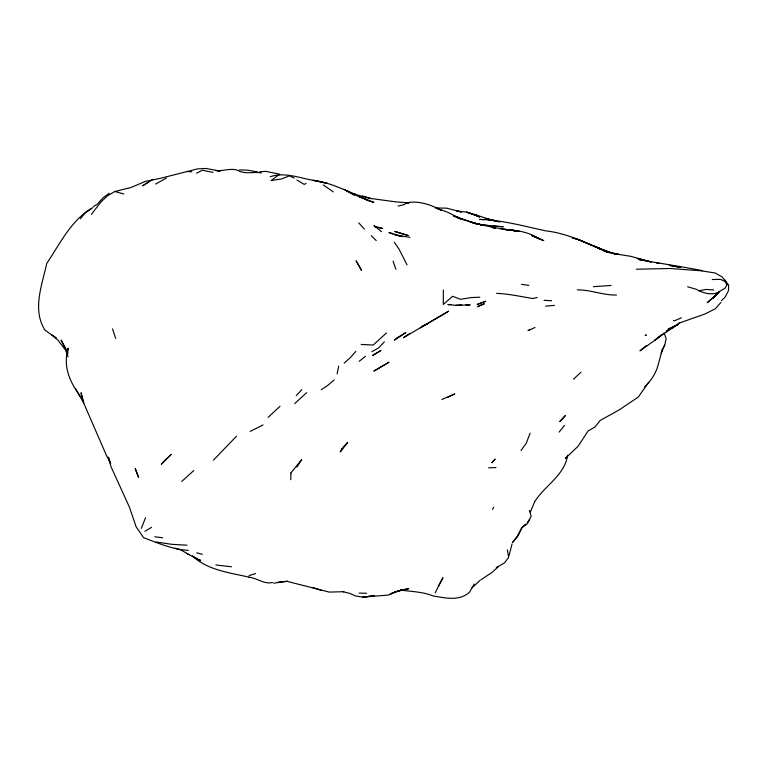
<?xml version="1.0" encoding="UTF-8"?>
<svg xmlns="http://www.w3.org/2000/svg" width="767" height="767" viewBox="0 0 767 767"><rect width="100%" height="100%" fill="white"/><g stroke="black" fill="none" stroke-linecap="round" stroke-linejoin="round"><path stroke-width="1.15" d="M443.364 290.031L443.278 304.499L452.588 296.273L460.44 299.283L471.226 297.586L479.826 297.193M290.789 479.72L290.904 473.134M67.717 354.575L68.119 348.103C62.894 366.655 69.519 380.921 79.893 396.088L75.607 388.543M337.125 373.855L338.726 366.118M644.721 386.798C650.838 380.892 655.737 373.721 657.99 365.456L662.63 348.515L661.164 353.395L664.74 345.073L666.139 338.592L663.963 332.773M509 555.826L512.068 543.889M567.628 455.147C564.694 475.55 544.532 485.549 534.484 502.078M530.102 433.173L526.229 443.316L521.004 450.507M141.32 528.358L145.529 517.735M507.39 549.834L508.646 557.456L504.513 562.873L496.297 567.58M534.503 502.28L530.39 511.905L529.46 510.707L531.167 516.287L527.284 523.775L522.327 527.255L517.773 536.267L512.605 542.451L517.159 536.421M492.596 509.422L493.593 507.217M517.667 535.577L521.694 527.715M438.331 586.218L442.933 577.676L435.167 592.833M712.207 279.495L720.539 279.389L726.311 282.035L726.8 285.151L725.122 288.152L718.027 292.323A30.575 17.574 42.9 0 1 699.082 290.798L696.11 289.236L687.625 286.781M474.236 584.099L469.471 592.277C459.145 601.433 445.349 597.992 433.144 595.94C422.655 591.731 411.38 591.587 400.355 590.082M663.158 347.662L664.74 345.073M296.925 467.026L301.661 459.644L290.789 473.066M566.132 457.324L565.384 458.388L578.136 446.212L588.088 430.929L594.847 427.123L600.273 420.383L619.142 409.933L638.355 396.98L648.661 382.311M527.341 522.576L529.642 519.374M559.114 432.089L564.55 425.378M91.398 214.329L100.985 201.913L107.485 195.834L114.839 191.491L131.023 187.503L145.241 181.434L160.754 178.232L197.426 168.903L206.122 168.462L220.148 171.204L215.479 170.389C223.791 171.693 232.219 166.746 240.176 171.511C247.118 174.119 254.529 171.405 261.365 173.016M80.362 218.768L85.482 212.584L91.014 209.075M236.485 436.26L213.399 460.162M355.85 351.353L350.251 357.71L344.191 363.05M720.903 302.447L715.295 308.794L704.815 314.048L680.291 322.686L673.014 327.806L666.139 331.344L671.317 327.988M296.225 395.676L301.891 389.54M384.363 341.823L378.63 347.902L371.851 351.67M719.58 291.431L712.821 298.44L718.717 292.726L707.327 302.591L718.717 292.726M268.124 417.373L280.041 406.232M721.402 300.76L725.266 296.944L728.497 290.607L728.65 285.065L722.083 276.897L715.189 272.994L700.798 270.77L670.013 268.488L636.428 269.227M573.505 379.205L580.993 372.168M334.124 379.933L327.768 385.408L321.229 389.703M181.731 481.446L193.763 470.564M522.327 527.255L525.673 524.129M471.935 587.915L479.96 580.446M306.704 392.637L294.691 403.567M498.147 566.871L492.146 572.335L480.899 579.823M679.907 322.456L639.956 350.883L646.15 345.716M386.52 332.926L373.222 345.045L361.199 344.441M359.244 361.276L365.476 356.31M109.297 193.265L102.922 197.924L97.304 204.252L93.286 206.611M155.615 184.061L166.449 178.011M410.067 333.348L403.48 337.653L448.647 311.191L420.249 327.758L427.324 323.856L422.531 325.985M148.721 181.913L142.7 185.806L152.806 179.411M144.944 531.263L151.636 527.312M250.147 431.409L263.071 424.928M92.874 207.608C71.197 219.803 60.018 243.743 46.72 263.503C42.118 284.921 32.08 309.369 44.822 329.954L56.432 338.477M196.553 173.15L202.45 170.264L213.005 172.383M447.832 397.287L454.793 393.931L441.859 399.511M306.119 183.476L304.192 184.396L296.944 180.034M534.963 327.499L528.003 330.596L529.47 329.944M681.403 317.806L674.318 320.884L673.503 320.453M477.285 306.829L484.38 303.77L478.455 306.052M249.112 575.566L255.574 573.563M270.205 176.765C285.094 171.511 300.76 178.596 315.841 180.715C329.839 182.891 342.59 189.133 355.533 194.425L354.229 194.109L371.075 198.73M398.092 206.083L404.957 204.396M537.14 297.471L532.892 298.507C520.822 296.608 508.914 293.847 496.623 293.349M699.082 290.798L706.062 289.427L713.77 289.974M400.997 590.101L408.821 588.653L394.478 591.999L401.294 590.111L390.25 594.118L393.423 592.527L388.495 595.067L362.762 597.138L355.629 595.969L349.81 593.38L343.089 591.76M273.579 583.179L287.472 581.281L277.98 582.143M611.021 285.477L593.457 286.676M545.558 306.11L554.426 305.439M259.419 171.808L265.718 171.367L279.773 174.205L271.01 180.571L281.527 178.951L289.571 175.816L294.231 178.097M451.006 304.528L447.88 304.595L455.819 305.324L461.581 304.921M272.477 582.537C263.762 584.531 257.098 577.858 248.757 577.235M343.827 591.702L329.244 592.086L286.963 581.328M455.819 305.324L470.142 304.902L465.914 304.863M488.637 467.793L495.933 467.602M435.292 207.982L446.643 208.154L461.341 211.98M612.823 253.378C590.715 245.881 569.919 233.475 546.114 230.934C524.11 226.217 502.212 220.024 479.653 219.391L484.284 219.736M408.36 203.121L405.254 203.15C417.881 200.014 430.316 204.559 441.476 210.263L436.394 208.202L447.823 212.286L460.622 218.873L477.64 223.868L495.367 227.991L492.328 227.684M359.215 593.112L366.664 593.284M187.023 545.193L171.894 544.34L156.065 541.972M188.27 550.37C172.824 549.488 157.877 543.113 143.525 537.609L136.075 526.661L129.508 507.361L110.947 466.537L108.387 457.132L110.63 463.575L106.594 455.771L83.699 403.087L79.183 394.852M577.292 289.888C590.561 289.658 603.188 295.42 616.495 295.017M239.582 169.852L248.249 170.255L257.482 171.913M544.033 300.309L551.607 300.741M408.916 202.871L395.877 201.874L371.228 198.538L362.465 196.007M491.148 225.901L476.585 223.983M493.334 226.054L503.238 226.792L480.363 224.846M488.915 220.091L494.696 220.522L485.319 218.461L495.108 220.944M186.851 171.444L191.788 171.837M231.49 566.794L215.91 564.982M503.267 229.151L519.029 231.212L513.449 230.551M495.367 227.991L492.404 227.339L512.327 230.416L504.533 229.486C516.68 230.11 529.134 231.998 539.441 238.949L531.483 235.411L543.755 240.656L534.82 236.85M676.705 266.839L679.85 267.242M154.809 536.766L162.652 537.792M680.77 267.338L669.418 265.344L675.66 266.628M521.579 284.356L528.866 285.362M499.883 228.652L502.145 228.978M616.994 254.251L613.955 253.637L630.953 256.36L650.339 261.825M114.839 191.491L123.803 193.993M487.457 219.458L488.224 219.573M657.137 263.091L659.198 263.407M656.792 263.062L659.064 263.426M409.99 237.339L394.871 234.932L402.263 236.552L388.927 232.478L392.886 234.117M512.327 230.416L506.824 229.525L517.14 231.222M613.955 253.637L619.122 254.481L607.148 252.103L596.908 247.271M249.572 577.311C229.774 572.623 207.972 570.437 192.316 555.931L200.647 560.792L200.082 559.728M375.84 227.09L382.743 228.48L375.044 226.409L373.999 225.46L374.68 226.859L375.044 226.409L381.487 231.624M318.046 181.328L313.157 180.303L327.221 183.342L319.024 181.53M516.833 231.164L510.995 229.918L517.485 231.337M461.322 211.98L456.653 210.983L466.604 212.123L474.677 214.453L479.356 216.687M474.591 223.235L484.619 225.45L474.562 223.36M499.883 221.979L491.925 220.206L475.329 214.731L479.548 216.821M453.345 215.7L475.444 223.6M453.939 216.467L458.465 217.502M472.021 222.43L475.109 223.178L469.855 221.768M651.384 262.074L637.262 258.412L645.133 260.579L639.208 259.62C660.272 263.484 681.527 266.513 702.447 270.674M457.41 218.01L462.817 219.477M196.735 552.786L202.335 554.33M616.946 254.155L605.23 250.876L593.783 246.121L607.627 252.161M572.326 237.904L579.718 239.985L589.296 244.232M366.578 200.197L373.826 202.344L357.259 195.901L346.348 190.552L354.412 195.326M174.809 548.213L181.261 550.121L189.133 554.723M572.767 237.837L579.718 239.985L577.072 239.16L597.042 247.53M472.271 222.603L475.502 223.638M312.37 587.397L321.057 590.283M603.667 250.828L609.18 252.765M473.172 214.463L466.604 212.123L479.308 216.793M474.265 214.846L479.356 216.793M367.633 200.062L359.455 196.803L367.805 200.139M590.331 244.683L592.68 245.651M600.561 249.15L605.642 251.327M600.829 249.112L599.267 248.441L609.746 252.516L593.725 246.092L599.545 248.719M186.486 553.352L198.778 559.728M343.894 189.228L349.359 192.201M333.319 191.894L323.223 184.924M56.001 337.72L52.051 335.016L57.928 340.165L67.371 352.389M371.276 235.718L376.233 240.589M358.774 222.909L364.325 229.084M394.276 242.18L399.07 249.179L407.047 264.912M66.211 349.982L61.092 340.059L66.47 350.26M66.556 350.653L65.022 347.988L68.052 356.895M115.683 338.42L112.509 328.842M725.036 280.108L726.8 285.151M393.087 261.106L395.887 269.198M495.041 459.193L491.848 462.626L495.041 459.193M342.015 448.599L340.26 452.003L347.681 442.377L342.015 448.599M565.212 415.752L559.862 421.505L565.212 415.752M164.847 460.468L161.291 464.275L171.194 454.371L164.847 460.468M662.285 334.239L654.836 340.232L662.285 334.239M397.268 337.777L394.334 340.145L405.82 332.6L397.268 337.777M388.907 362.273L373.98 371.017L388.907 362.273M379.147 351.487L372.503 355.552L380.988 350.481L379.147 351.487M677.587 324.825L668.268 329.072L677.587 324.825M485.636 301.306L477.295 304.403L485.636 301.306M645.776 335.237L645.248 335.419L646.245 335.083L645.776 335.237M374.037 595.719L362.762 597.138L374.037 595.719M408.054 235.498L394.986 231.5L408.054 235.498M361.525 270.339L356.156 260.905L361.525 270.339M138.539 477.295L135.289 468.723L138.539 477.295M83.699 403.087L81.081 392.925L83.699 403.087"/></g></svg>
